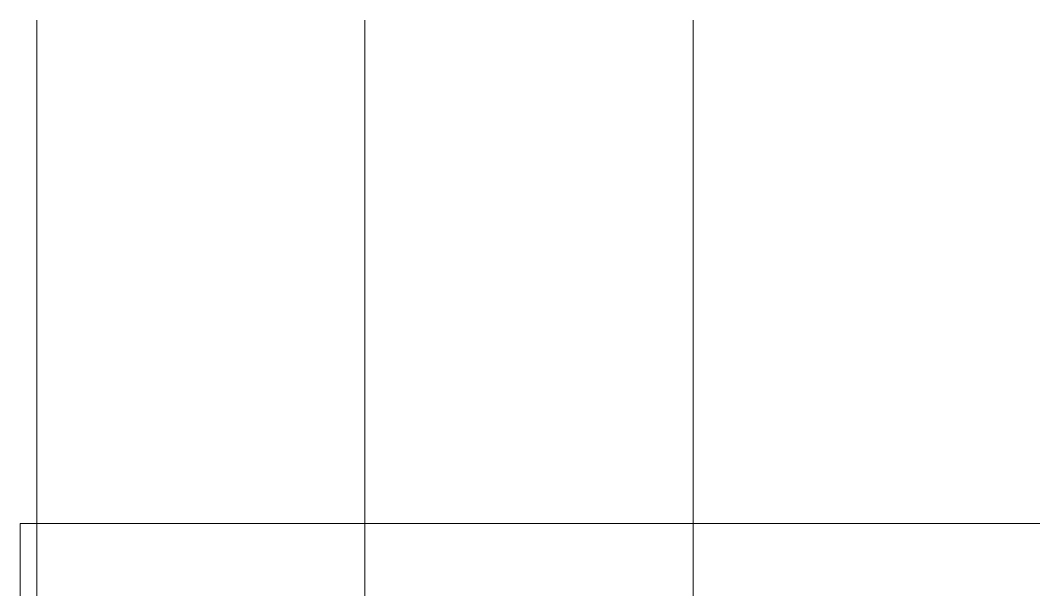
# Model space of a CAD drawing. Header units: millimetres. Extents: x 485872 to 486142, y -52344 to -52207.
# Drawn here: x 486095.74 to 486114.26, y -52295.49 to -52285.08 of the extents above; entities that cross this region are included whole.
import ezdxf

# ---------------------------------------------------------------- set-up
doc = ezdxf.new("R2010")
doc.units = ezdxf.units.MM
doc.header["$LTSCALE"] = 15
doc.linetypes.add('DASHDOTX2', pattern=[50.8, 25.4, -12.7, 0, -12.7])

msp = doc.modelspace()

# ---------------------------------------------------------------- linework, layer by layer
at = {"color": 6, "linetype": 'DASHDOTX2', "lineweight": 13}
for p, q in [((486096.039, -52285.077), (486096.039, -52307.177)), ((486102.039, -52285.077), (486102.039, -52307.177)), ((486108.039, -52285.077), (486108.039, -52307.177))]:
    msp.add_line(p, q, dxfattribs=at)
at = {"linetype": 'Continuous', "lineweight": 13}
for p, q in [((486095.739, -52295.877), (486095.739, -52294.277)), ((486095.739, -52294.277), (486127.339, -52294.277))]:
    msp.add_line(p, q, dxfattribs=at)

doc.saveas('drawing.dxf')
